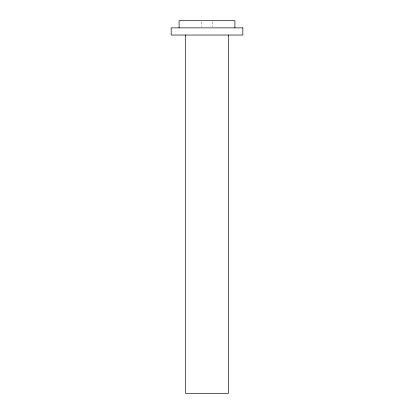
<?xml version="1.0" encoding="UTF-8"?>
<svg xmlns="http://www.w3.org/2000/svg" width="414" height="414" viewBox="0 0 414 414"><rect width="100%" height="100%" fill="white"/><g stroke="black" fill="none" stroke-linecap="round" stroke-linejoin="round"><path stroke-width="0.31" stroke-dasharray="2.07 1.55" d="M212.734 21.895L212.734 26.672M201.266 21.895L201.266 26.672"/><path stroke-width="0.62" d="M234.909 27.867L234.909 20.7L179.091 20.7L179.091 27.867M228.497 35.03L228.497 393.3L185.503 393.3L185.503 35.03M242.827 27.867L171.173 27.867L171.173 35.03L242.827 35.03L242.827 27.867"/></g></svg>
